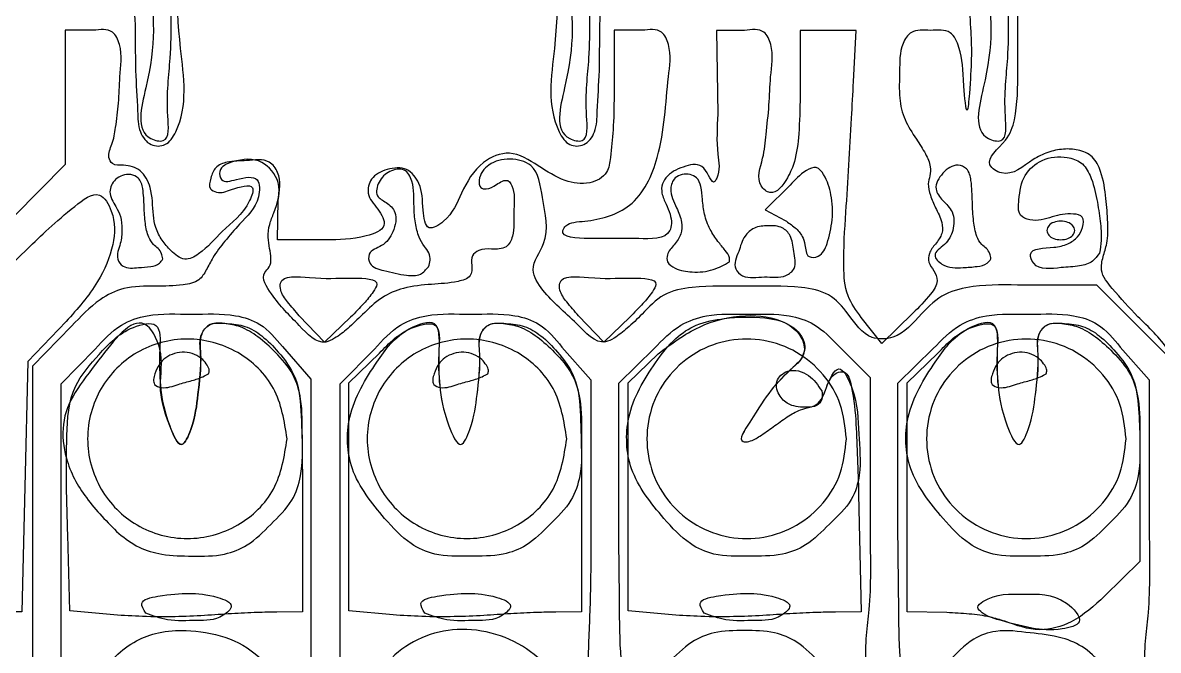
# Model space of a CAD drawing. Extents: x 15.9 to 97.5, y 243.5 to 291.3.
# Drawn here: x 71.39 to 81.72, y 258.59 to 264.3 of the extents above; entities that cross this region are included whole.
import ezdxf

# ---------------------------------------------------------------- set-up
doc = ezdxf.new("R2010")
doc.units = 0
for name, color, linetype in [('black', 7, 'CONTINUOUS'), ('blue', 7, 'CONTINUOUS'), ('drawing', 7, 'CONTINUOUS'), ('red', 7, 'CONTINUOUS')]:
    doc.layers.add(name, color=color, linetype=linetype)

msp = doc.modelspace()

# ---------------------------------------------------------------- linework, layer by layer
at = {"layer": 'black', "color": 7}
for points in [[(74.68203, 259.786736)], [(77.222031, 259.786736)], [(79.762029, 259.786736)], [(72.263273, 259.649418)], [(72.507876, 258.92601)], [(75.047876, 258.92601)], [(77.587876, 258.92601)], [(80.252396, 258.868764)]]:
    msp.add_lwpolyline(points, close=True, dxfattribs=at)
for points, knots in [([(72.263273, 259.649418), (72.159276, 259.754036), (71.960499, 259.954), (71.7719, 260.294853), (71.725001, 260.782878), (72.014475, 261.133453), (72.452887, 261.722508), (72.681432, 261.297824), (72.618536, 260.97062), (72.684027, 260.726831), (72.828581, 260.377936), (72.956821, 260.677017), (72.982837, 260.918539), (73.020856, 261.220463), (72.991601, 261.442268), (73.082562, 261.569362), (73.227838, 261.56447), (73.382034, 261.535358), (73.5418, 261.438168), (73.700419, 261.290557), (73.858479, 261.11142), (73.937494, 260.836632), (73.929351, 260.525135), (73.941533, 260.211756), (73.84518, 259.924151), (73.645331, 259.735686), (73.459478, 259.542848), (73.204311, 259.441904), (72.937265, 259.443811), (72.674416, 259.449103), (72.439345, 259.514569), (72.322299, 259.604211), (72.263273, 259.649418)], [0, 0, 0, 0, 0.440905, 0.842727, 1.152097, 1.823419, 2.348658, 2.614477, 2.948278, 3.3213, 3.524198, 3.682166, 4.007895, 4.379644, 4.558495, 4.658591, 4.802076, 4.953056, 5.136562, 5.348448, 5.606568, 5.838999, 6.185067, 6.539469, 6.77478, 7.066625, 7.350304, 7.571601, 7.866126, 8.143656, 8.361163, 8.582444, 8.582444, 8.582444, 8.582444]), ([(77.222033, 259.786736), (77.104957, 259.928281), (76.886145, 260.192825), (76.862353, 260.750065), (77.090864, 261.135638), (77.304672, 261.420384), (77.524728, 261.565247), (77.808173, 261.618106), (78.111227, 261.628798), (78.394309, 261.565491), (78.521652, 261.39289), (78.492717, 261.277873), (78.457151, 261.211419), (78.343595, 261.118589), (78.168195, 260.931154), (78.067886, 260.760288), (77.88091, 260.475935), (78.021413, 260.487483), (78.104753, 260.542126), (78.219273, 260.622096), (78.3372, 260.707774), (78.44782, 260.774589), (78.541406, 260.795919), (78.618168, 260.82049), (78.670749, 260.891552), (78.708312, 261.002221), (78.812528, 261.241219), (78.993757, 260.870631), (78.985911, 260.587502), (79.025515, 260.226718), (78.936921, 259.928491), (78.728162, 259.741185), (78.540686, 259.54192), (78.27566, 259.439478), (77.99083, 259.448443), (77.700628, 259.435781), (77.424277, 259.561887), (77.296912, 259.703487), (77.222031, 259.786736)], [0, 0, 0, 0, 0.538459, 1.006362, 1.560583, 1.849429, 2.069986, 2.331627, 2.701646, 2.980067, 3.176718, 3.247842, 3.3252, 3.398644, 3.686597, 4.038759, 4.225548, 4.279588, 4.388748, 4.535874, 4.693337, 4.829236, 4.917154, 4.981596, 5.065831, 5.163316, 5.368097, 5.569174, 6.002479, 6.37609, 6.608282, 6.907709, 7.197718, 7.423254, 7.732586, 8.048357, 8.281756, 8.614747, 8.614747, 8.614747, 8.614747]), ([(74.682033, 259.786736), (74.564726, 259.928662), (74.345503, 260.193893), (74.321043, 260.75251), (74.588077, 261.18542), (74.806129, 261.489976), (75.185452, 261.628761), (75.172666, 261.270937), (75.175026, 260.976585), (75.221644, 260.72597), (75.368923, 260.378061), (75.496633, 260.67695), (75.522909, 260.918567), (75.560843, 261.220459), (75.531599, 261.442268), (75.622559, 261.569362), (75.767835, 261.56447), (75.922031, 261.535358), (76.081797, 261.438168), (76.240417, 261.290558), (76.398476, 261.11142), (76.477491, 260.836632), (76.469351, 260.525131), (76.48152, 260.211771), (76.385203, 259.924113), (76.184661, 259.735355), (75.998115, 259.540398), (75.734866, 259.439667), (75.450619, 259.448384), (75.160626, 259.43579), (74.884277, 259.561883), (74.756911, 259.703485), (74.68203, 259.786736)], [0, 0, 0, 0, 0.53963, 1.008464, 1.567569, 1.995598, 2.220621, 2.456889, 2.79069, 3.163712, 3.36661, 3.524578, 3.850307, 4.222056, 4.400906, 4.501002, 4.644488, 4.795468, 4.978974, 5.19086, 5.448981, 5.681411, 6.027479, 6.381881, 6.617192, 6.909037, 7.194925, 7.419416, 7.728113, 8.043884, 8.277283, 8.610274, 8.610274, 8.610274, 8.610274]), ([(79.762033, 259.786736), (79.644726, 259.928662), (79.425503, 260.193893), (79.401043, 260.75251), (79.668077, 261.18542), (79.886128, 261.489976), (80.265451, 261.628761), (80.252666, 261.270938), (80.255026, 260.976585), (80.301644, 260.725971), (80.448922, 260.378061), (80.576632, 260.67695), (80.602908, 260.918567), (80.640842, 261.220459), (80.611598, 261.442268), (80.702558, 261.569362), (80.847834, 261.56447), (81.00203, 261.535358), (81.161796, 261.438168), (81.320416, 261.290558), (81.478475, 261.11142), (81.55749, 260.836632), (81.54935, 260.525131), (81.561519, 260.211771), (81.465202, 259.924113), (81.26466, 259.735355), (81.078114, 259.540398), (80.814865, 259.439667), (80.530618, 259.448384), (80.240625, 259.43579), (79.964276, 259.561883), (79.83691, 259.703485), (79.762029, 259.786736)], [0, 0, 0, 0, 0.53963, 1.008464, 1.567569, 1.995597, 2.220621, 2.456889, 2.79069, 3.163711, 3.366609, 3.524577, 3.850306, 4.222055, 4.400906, 4.501002, 4.644487, 4.795467, 4.978973, 5.19086, 5.44898, 5.681411, 6.027478, 6.381881, 6.617191, 6.909036, 7.194924, 7.419415, 7.728113, 8.043883, 8.277282, 8.610273, 8.610273, 8.610273, 8.610273]), ([(72.507876, 258.926015), (72.488189, 258.957731), (72.434684, 259.043928), (72.68698, 259.09523), (72.895646, 259.109905), (73.103991, 259.097), (73.336264, 259.006499), (73.168552, 258.854461), (72.968603, 258.863202), (72.722751, 258.846563), (72.573353, 258.901801), (72.507876, 258.92601)], [0, 0, 0, 0, 0.093812, 0.254958, 0.539959, 0.803195, 0.949663, 1.061078, 1.30657, 1.572741, 1.780412, 1.780412, 1.780412, 1.780412]), ([(75.047876, 258.926015), (75.028189, 258.957731), (74.974684, 259.043928), (75.226981, 259.09523), (75.435646, 259.109905), (75.643991, 259.097), (75.876264, 259.006498), (75.708552, 258.854461), (75.508603, 258.863202), (75.262751, 258.846563), (75.113353, 258.901801), (75.047876, 258.92601)], [0, 0, 0, 0, 0.093812, 0.254958, 0.53996, 0.803195, 0.949663, 1.061078, 1.30657, 1.572741, 1.780412, 1.780412, 1.780412, 1.780412]), ([(77.587876, 258.926015), (77.568189, 258.957731), (77.514684, 259.043928), (77.766981, 259.09523), (77.975646, 259.109905), (78.183992, 259.097), (78.416264, 259.006498), (78.248552, 258.854461), (78.048603, 258.863202), (77.802751, 258.846563), (77.653353, 258.901801), (77.587876, 258.92601)], [0, 0, 0, 0, 0.093812, 0.254958, 0.53996, 0.803196, 0.949664, 1.061079, 1.306571, 1.572742, 1.780413, 1.780413, 1.780413, 1.780413]), ([(80.252396, 258.868765), (80.208336, 258.881848), (80.144704, 258.900742), (80.057939, 258.980739), (80.227419, 259.112422), (80.501814, 259.087367), (80.820097, 259.116136), (81.074566, 258.832804), (80.79035, 258.761237), (80.559015, 258.78351), (80.360222, 258.838783), (80.252396, 258.868764)], [0, 0, 0, 0, 0.145511, 0.210147, 0.279177, 0.654155, 1.052692, 1.258365, 1.424619, 1.701324, 2.02931, 2.02931, 2.02931, 2.02931])]:
    msp.add_open_spline(points, degree=3, knots=knots, dxfattribs=at)
at = {"layer": 'blue', "color": 7}
for points in [[(72.028134, 264.228215), (71.774134, 264.228215), (71.774134, 263.617815), (71.774134, 263.007414), (71.31136, 262.538315), (70.848585, 262.069216), (69.85086, 262.069216)], [(77.023467, 264.228216), (76.769467, 264.228216), (76.769467, 263.63555)], [(77.954801, 264.228162), (77.700801, 264.228162), (77.712881, 263.466162)], [(78.947924, 263.762496), (78.970804, 264.228162), (78.716804, 264.228162), (78.462804, 264.228162), (78.462804, 263.627904)], [(74.15366, 262.323216), (73.70686, 262.323216), (73.71416, 262.683049)], [(69.87647, 261.730493), (70.899799, 261.730493), (71.428828, 262.238493)], [(74.372648, 261.618993), (74.13482, 261.39114), (73.905796, 261.630192)], [(76.912648, 261.618993), (76.67482, 261.39114), (76.445796, 261.630192)], [(79.487764, 261.654502), (79.204232, 261.37974), (79.018466, 261.615905), (79.018509, 261.615912)], [(71.784803, 261.578968), (71.435476, 261.215777), (71.407746, 260.076135), (71.380016, 258.936493), (70.334809, 258.936493), (69.289595, 258.936493), (69.261869, 260.072936)], [(74.758642, 258.909554), (74.356476, 258.945774), (74.356476, 259.982859), (74.356476, 261.019945), (74.635673, 261.290553)], [(79.796309, 258.930554), (79.436476, 258.936554), (79.436476, 259.97822), (79.436476, 261.019945), (79.715673, 261.290553)], [(77.298642, 258.909554), (76.896476, 258.945774), (76.896476, 259.982859), (76.896476, 261.019945), (77.171642, 261.286334)], [(81.553142, 260.217187), (81.553142, 259.394199), (81.232073, 259.080683)], [(73.933139, 259.988329), (73.933139, 258.936492), (73.700306, 258.93573)], [(76.473142, 259.988337), (76.473142, 258.9365), (76.240309, 258.935738)], [(78.994503, 260.00907), (79.018203, 258.936496), (78.782841, 258.935734)], [(72.218642, 258.909554), (71.816476, 258.945774), (71.798236, 259.639635)]]:
    msp.add_lwpolyline(points, dxfattribs=at)
for points in [[(80.706476, 262.407832)], [(77.904723, 262.217337)], [(72.218639, 258.90955)], [(74.758642, 258.909558)], [(77.298644, 258.909554)], [(80.325476, 258.851833)]]:
    msp.add_lwpolyline(points, close=True, dxfattribs=at)
for points, knots in [([(84.227004, 259.867834), (84.354067, 259.864652), (84.594613, 259.858627), (84.912982, 259.837747), (85.282716, 259.745208), (85.770228, 259.732947), (86.219247, 260.166734), (86.249952, 260.706013), (85.983709, 261.067841), (85.580528, 261.183798), (85.201681, 261.097462), (84.809156, 261.020955), (84.426823, 260.984566), (83.878161, 260.967469), (83.338449, 260.948041), (82.807789, 260.925064), (82.572358, 260.668361), (82.458466, 260.355933), (82.293775, 260.18071), (82.076846, 259.879642), (82.005264, 260.095458), (81.986757, 260.289893), (81.952937, 260.634352), (81.961086, 260.992811), (81.8133, 261.365274), (81.542685, 261.604612), (81.339231, 261.834235), (81.185449, 262.018766), (81.217399, 262.171157), (81.263424, 262.308905), (81.262912, 262.490588), (81.246036, 262.709076), (81.216008, 262.912789), (81.135141, 263.08777), (80.994505, 263.145222), (80.854247, 263.153296), (80.712441, 263.121699), (80.533437, 263.036248), (80.364265, 262.867626), (80.10668, 263.033801), (80.350747, 263.208918), (80.442393, 263.487428), (80.441458, 264.022342), (80.448389, 264.772267), (80.391617, 265.516873), (80.426679, 266.01091), (80.291209, 266.216058), (80.168202, 266.20117), (80.097127, 266.115489), (80.050383, 265.997559), (80.058751, 265.86512), (79.941448, 265.808417), (79.889973, 265.933342), (79.826779, 266.027886), (79.785288, 266.149735), (79.780244, 266.300421), (79.679123, 266.512747), (79.463397, 266.798578), (79.155348, 267.15641), (78.840503, 267.51543), (78.61207, 267.83206), (78.493642, 268.078941), (78.491465, 268.268044), (78.36553, 268.379832), (78.148405, 268.346613), (77.899665, 268.338271), (77.689437, 268.621217), (77.953392, 268.757782), (78.176439, 268.865948), (78.108302, 269.143218), (77.960214, 269.215105), (77.869115, 269.259328)], [0, 0, 0, 0, 0.381774, 0.722746, 0.951087, 1.531007, 2.090034, 2.641473, 2.995595, 3.355945, 3.827981, 4.145112, 4.557919, 4.978809, 5.784031, 6.227128, 6.464599, 6.788569, 7.163776, 7.381872, 7.477523, 7.708056, 8.028125, 8.487611, 8.782073, 9.195845, 9.542105, 9.736186, 9.856452, 9.984649, 10.175459, 10.392005, 10.643521, 10.796437, 10.939342, 11.071144, 11.216988, 11.366329, 11.678643, 11.807095, 12.072118, 12.27434, 12.728821, 13.62833, 14.550315, 14.960811, 15.103644, 15.191916, 15.286694, 15.422113, 15.577195, 15.628294, 15.7524, 15.872234, 16.003748, 16.122534, 16.322822, 16.691363, 17.199574, 17.737526, 18.123716, 18.368583, 18.549799, 18.660014, 18.82446, 19.175113, 19.374496, 19.63984, 19.865926, 20.04973, 20.343543, 20.343543, 20.343543, 20.343543]), ([(72.17522, 266.090805), (72.125587, 266.16984), (72.010258, 266.353492), (71.78853, 266.618763), (71.539713, 266.882984), (71.302473, 267.113737), (71.154626, 267.286934), (71.006618, 267.452854), (71.189005, 267.671133), (71.319035, 267.825827), (71.480726, 268.028865), (71.598827, 267.964151), (71.64901, 267.88484), (71.693604, 267.733321), (71.807879, 267.539522), (72.070646, 267.425669), (72.313325, 267.466805), (72.525711, 267.593337), (72.457287, 267.815931), (72.249752, 267.774943), (72.115317, 267.742836), (71.994799, 267.766378), (71.977873, 267.862455), (72.014294, 267.96359), (72.177293, 267.994524), (72.374902, 267.989898), (72.58138, 268.017527), (72.765742, 267.919566), (72.739047, 267.733485), (72.757849, 267.559839), (72.891314, 267.428027), (73.039483, 267.437407), (73.12485, 267.518774), (73.131866, 267.628701), (73.120177, 267.762699), (73.050087, 267.957106), (73.260354, 267.999697), (73.280637, 267.693229), (73.499636, 267.435188), (73.928147, 267.438666), (74.185746, 267.621344), (74.194286, 267.903288), (74.317375, 267.864464), (74.293268, 267.67618), (74.415501, 267.488676), (74.674237, 267.401413), (74.889082, 267.500603), (75.036942, 267.617381), (75.193922, 267.623167), (75.300906, 267.532502), (75.425792, 267.46543), (75.54667, 267.415935), (75.795989, 267.399962), (76.163578, 267.064992), (76.516415, 266.686582), (76.929716, 266.343044), (76.881223, 266.115585), (76.842743, 266.016304), (76.778907, 265.930947), (76.731069, 265.808826), (76.613897, 265.861518), (76.622905, 266.017816), (76.551966, 266.174391), (76.358683, 266.241392), (76.141075, 265.884352), (76.273971, 265.157439), (76.270875, 264.240032), (76.145714, 263.490833), (76.347203, 263.171131), (76.513203, 263.171487), (76.614011, 263.31382), (76.61574, 263.5541), (76.644351, 263.890937), (76.630165, 264.381298), (76.685017, 264.722598), (76.61661, 265.14142), (76.778065, 265.126411), (76.853419, 265.062319), (76.96716, 265.045377), (77.110658, 265.036597), (77.309842, 265.150255), (77.323223, 265.520619), (77.287545, 265.886887), (77.234496, 266.284359), (77.043076, 266.608624), (76.738436, 266.917653), (76.545081, 267.124486), (76.317448, 267.386985), (76.521253, 267.416212), (76.686437, 267.337442), (76.929715, 267.155251), (77.09671, 266.989542), (77.195454, 266.891559)], [0, 0, 0, 0, 0.27979, 0.650139, 1.033285, 1.373145, 1.628902, 1.746842, 1.97375, 2.29422, 2.50135, 2.567016, 2.662302, 2.777975, 3.041055, 3.309096, 3.570297, 3.792054, 3.914114, 4.130451, 4.285864, 4.368402, 4.450518, 4.539951, 4.665232, 4.895543, 5.156562, 5.278651, 5.4486, 5.650925, 5.796444, 5.964482, 6.034371, 6.132985, 6.271036, 6.480779, 6.563783, 6.774752, 7.163683, 7.530198, 7.933085, 8.068783, 8.10497, 8.26461, 8.519877, 8.742608, 9.017708, 9.188681, 9.299776, 9.455926, 9.590594, 9.728201, 9.842799, 10.32971, 11.091095, 11.572681, 11.660874, 11.771629, 11.884151, 12.008622, 12.058708, 12.210078, 12.415515, 12.552387, 12.718902, 13.479768, 14.740808, 15.501674, 15.6527, 15.777603, 15.928628, 16.120143, 16.489336, 16.957268, 17.523399, 17.755573, 17.834252, 17.934507, 18.051617, 18.166685, 18.367078, 18.653857, 19.177451, 19.519167, 19.829247, 20.29967, 20.745034, 20.901081, 21.014935, 21.19412, 21.483905, 21.903151, 21.903151, 21.903151, 21.903151]), ([(91.42127, 266.810723), (92.134275, 266.832751), (93.295275, 266.868619), (94.354273, 266.679951), (95.271315, 266.85856), (95.219217, 266.414945), (95.204548, 266.018303), (95.112918, 265.370845), (95.090884, 264.814489), (94.971516, 264.331211), (95.169265, 264.145726), (95.290783, 263.660629), (95.229942, 262.418798), (95.298361, 260.453858), (95.225424, 258.493301), (95.295322, 257.248528), (95.165135, 256.769765), (94.962543, 256.596675), (95.079622, 256.120742), (95.106465, 255.579671), (95.186717, 254.960322), (95.227407, 254.555031), (95.224826, 253.104112), (89.691608, 255.161914), (86.242847, 254.030467), (82.768208, 254.199144), (81.553213, 254.258126)], [0, 0, 0, 0, 2.051513, 3.34052, 3.808242, 4.01472, 4.475597, 5.092582, 5.908262, 6.256872, 6.401968, 6.677161, 7.712893, 10.131234, 12.569404, 13.595706, 13.864951, 14.010398, 14.346146, 15.143935, 15.741622, 16.186748, 16.384245, 19.952032, 26.521153, 30.05332, 30.05332, 30.05332, 30.05332]), ([(71.77414, 265.643894), (71.772732, 265.520504), (71.770693, 265.341792), (71.80607, 265.080719), (71.963627, 265.041916), (72.083789, 265.044384), (72.198347, 265.06258), (72.273516, 265.126407), (72.435024, 265.141485), (72.366572, 264.722603), (72.421453, 264.381342), (72.407259, 263.89097), (72.435879, 263.554136), (72.437599, 263.313856), (72.538408, 263.171523), (72.704407, 263.171165), (72.905908, 263.490881), (72.780429, 264.239715), (72.779202, 265.159267), (72.908169, 265.88115), (72.695203, 266.241955), (72.496536, 266.169817), (72.454996, 266.055175), (72.429559, 265.984972)], [0, 0, 0, 0, 0.384571, 0.556995, 0.696981, 0.81205, 0.929161, 1.029417, 1.108096, 1.340271, 1.9064, 2.374332, 2.743526, 2.935039, 3.086065, 3.210968, 3.361994, 4.12286, 5.3839, 6.144765, 6.309289, 6.446649, 6.663647, 6.663647, 6.663647, 6.663647]), ([(79.394137, 265.769166), (79.395032, 265.617988), (79.396307, 265.402521), (79.414225, 265.088887), (79.582423, 265.040916), (79.703859, 265.04488), (79.818285, 265.061344), (79.89341, 265.129462), (80.065696, 265.124377), (79.967152, 264.670273), (80.027398, 264.229495), (80.020775, 263.864342), (79.980536, 263.398258), (79.937779, 263.830514), (79.945, 263.992921), (79.838768, 264.245904), (79.648873, 264.218592), (79.475558, 264.244524), (79.363009, 264.068176), (79.372109, 263.85816), (79.356264, 263.625123), (79.406103, 263.409706), (79.511369, 263.251607), (79.599391, 263.115796), (79.652219, 263.002), (79.645104, 262.906784), (79.619573, 262.822632), (79.646405, 262.720878), (79.693719, 262.606191), (79.756806, 262.498893), (79.761809, 262.371615), (79.694723, 262.285782), (79.633768, 262.209311), (79.624293, 262.111482), (79.683318, 262.042926), (79.72836, 261.935968), (79.628032, 261.794449), (79.54247, 261.709083), (79.487764, 261.654502)], [0, 0, 0, 0, 0.475036, 0.677048, 0.819995, 0.935063, 1.052175, 1.15243, 1.230175, 1.493754, 2.133258, 2.696417, 2.851353, 3.073031, 3.428483, 3.584705, 3.764336, 3.939083, 4.066083, 4.321755, 4.564804, 4.765553, 4.970845, 5.128337, 5.25572, 5.334746, 5.4093, 5.515674, 5.638354, 5.784757, 5.884545, 5.997059, 6.099421, 6.176626, 6.266446, 6.363181, 6.497471, 6.73557, 6.73557, 6.73557, 6.73557]), ([(73.71416, 262.683049), (73.727287, 262.769175), (73.746707, 262.896583), (73.62061, 263.071202), (73.430336, 263.035077), (73.271697, 263.043595), (73.134933, 262.990035), (73.1012, 262.89021), (73.073305, 262.786045), (73.182029, 262.73881), (73.290153, 262.782334), (73.521095, 262.852492), (73.418735, 262.564605), (73.213016, 262.432035), (73.048855, 262.218847), (72.856503, 262.116261), (72.739297, 262.218912), (72.653408, 262.315559), (72.59582, 262.427906), (72.568595, 262.592667), (72.573586, 262.77452), (72.475341, 262.964859), (72.328916, 263.009883), (72.205838, 262.992271), (72.15549, 263.092743), (72.212379, 263.201859), (72.237994, 263.365772), (72.265859, 263.571099), (72.268705, 263.823783), (72.303761, 264.041819), (72.208459, 264.248426), (72.094261, 264.235627), (72.028134, 264.228215)], [0, 0, 0, 0, 0.251563, 0.372141, 0.578625, 0.757153, 0.871264, 0.9762, 1.072871, 1.136721, 1.27536, 1.466137, 1.586232, 1.961038, 2.257815, 2.393398, 2.539506, 2.663965, 2.793618, 2.908221, 3.161788, 3.338511, 3.498154, 3.600205, 3.66539, 3.78719, 3.944845, 4.16694, 4.406639, 4.701221, 4.830055, 5.007279, 5.007279, 5.007279, 5.007279]), ([(77.712881, 263.466162), (77.706523, 263.344321), (77.696305, 263.148494), (77.739477, 262.946453), (77.662987, 262.804243), (77.600027, 263.03319), (77.407929, 262.994725), (77.274238, 262.936212), (77.201472, 262.834246), (77.199236, 262.737183), (77.242727, 262.650198), (77.281048, 262.560409), (77.295521, 262.477985), (77.266204, 262.322151), (76.887027, 262.341822), (76.694982, 262.328982), (76.255693, 262.340165), (76.334502, 262.464267), (76.41108, 262.485605), (76.611974, 262.497438), (76.975176, 262.597391), (77.227031, 263.150569), (77.238021, 263.658578), (77.297026, 264.041516), (77.204043, 264.24901), (77.089818, 264.235857), (77.023467, 264.228216)], [0, 0, 0, 0, 0.363518, 0.584263, 0.619169, 0.774902, 0.940436, 1.129062, 1.214792, 1.298641, 1.405505, 1.503225, 1.590643, 1.655651, 1.946974, 2.400245, 2.648488, 2.699203, 2.77731, 2.878842, 3.309504, 3.813229, 4.5525, 4.847528, 4.97545, 5.152742, 5.152742, 5.152742, 5.152742]), ([(78.462804, 263.627904), (78.460456, 263.514439), (78.456367, 263.316812), (78.425954, 263.05724), (78.35156, 262.879463), (78.221985, 262.701724), (78.048809, 262.85087), (78.13295, 263.058482), (78.152203, 263.295872), (78.18309, 263.544768), (78.18779, 263.818129), (78.228344, 264.041253), (78.135324, 264.249176), (78.021177, 264.235888), (77.954801, 264.228162)], [0, 0, 0, 0, 0.343037, 0.597479, 0.757199, 0.966306, 1.06654, 1.317295, 1.537459, 1.804891, 2.062096, 2.357275, 2.484903, 2.662237, 2.662237, 2.662237, 2.662237]), ([(79.018509, 261.615912), (78.972019, 261.679468), (78.871113, 261.817416), (78.850122, 262.160113), (78.878352, 262.552239), (78.905321, 263.002044), (78.928765, 263.397756), (78.942083, 263.651293), (78.947924, 263.762496)], [0, 0, 0, 0, 0.231816, 0.503154, 0.995428, 1.42392, 1.851457, 2.185485, 2.185485, 2.185485, 2.185485]), ([(76.769467, 263.63555), (76.768232, 263.53059), (76.766004, 263.341122), (76.740164, 263.112614), (76.717315, 262.912113), (76.533211, 262.8144), (76.298775, 262.853337), (76.080813, 262.99466), (75.834364, 263.154021), (75.531757, 263.029235), (75.37641, 262.755756), (75.291844, 262.526558), (75.055691, 262.38059), (75.023606, 262.640386), (75.027129, 262.809699), (74.89063, 262.99274), (74.704553, 262.971855), (74.553873, 262.900127), (74.510625, 262.723808), (74.620392, 262.615374), (74.726058, 262.427242), (74.436737, 262.322085), (74.266068, 262.322767), (74.15366, 262.323216)], [0, 0, 0, 0, 0.313172, 0.565319, 0.704199, 0.884655, 1.109741, 1.388595, 1.673821, 1.923763, 2.26729, 2.571243, 2.714119, 2.881754, 3.129301, 3.297221, 3.473073, 3.640742, 3.771056, 3.93997, 4.097771, 4.28558, 4.647936, 4.647936, 4.647936, 4.647936]), ([(71.428828, 262.238493), (71.556708, 262.361025), (71.738821, 262.535521), (72.083161, 262.799064), (72.236107, 262.538056), (72.224903, 262.258382), (72.071689, 261.900728), (71.887662, 261.69433), (71.784803, 261.578968)], [0, 0, 0, 0, 0.581857, 0.828615, 1.008645, 1.313247, 1.678128, 2.140515, 2.140515, 2.140515, 2.140515]), ([(77.904723, 262.217337), (77.918619, 262.265457), (77.94304, 262.350025), (78.045905, 262.443568), (78.172058, 262.452255), (78.296971, 262.449068), (78.392279, 262.349992), (78.399375, 262.216251), (78.439023, 262.070371), (78.304883, 261.963819), (78.137439, 262.000733), (77.967702, 261.957313), (77.842669, 262.074939), (77.880401, 262.161524), (77.904723, 262.217337)], [0, 0, 0, 0, 0.148251, 0.260537, 0.389453, 0.51825, 0.619267, 0.764802, 0.920522, 1.018737, 1.214715, 1.412904, 1.5018, 1.663033, 1.663033, 1.663033, 1.663033]), ([(80.706476, 262.407832), (80.710706, 262.423163), (80.719973, 262.456746), (80.772388, 262.485579), (80.833241, 262.496257), (80.895428, 262.485579), (80.944627, 262.456746), (80.967712, 262.407832), (80.944627, 262.358918), (80.895428, 262.330085), (80.833241, 262.319407), (80.772388, 262.330085), (80.719973, 262.358918), (80.710706, 262.392501), (80.706476, 262.407832)], [0, 0, 0, 0, 0.046064, 0.1009, 0.165914, 0.230928, 0.285764, 0.331827, 0.377891, 0.432727, 0.497741, 0.562755, 0.617591, 0.663654, 0.663654, 0.663654, 0.663654]), ([(73.905796, 261.630192), (73.869593, 261.672483), (73.806764, 261.745879), (73.734745, 261.840135), (73.722494, 262.008854), (74.103814, 261.960896), (74.269655, 261.978116), (74.655576, 261.970189), (74.563953, 261.825888), (74.487646, 261.734769), (74.413842, 261.660465), (74.372648, 261.618993)], [0, 0, 0, 0, 0.167366, 0.290458, 0.35229, 0.620894, 1.024538, 1.241361, 1.314871, 1.451476, 1.624037, 1.624037, 1.624037, 1.624037]), ([(76.445796, 261.630192), (76.409593, 261.672483), (76.346764, 261.745879), (76.274745, 261.840135), (76.262494, 262.008854), (76.643814, 261.960896), (76.809655, 261.978116), (77.195576, 261.970189), (77.103953, 261.825888), (77.027646, 261.734769), (76.953842, 261.660465), (76.912648, 261.618993)], [0, 0, 0, 0, 0.167366, 0.290458, 0.35229, 0.620894, 1.024538, 1.241361, 1.314871, 1.451476, 1.624037, 1.624037, 1.624037, 1.624037]), ([(77.171642, 261.286334), (77.291417, 261.376273), (77.527655, 261.553664), (77.939617, 261.653833), (78.282652, 261.61507), (78.477061, 261.464528), (78.52359, 261.276951), (78.363702, 261.132615), (78.168668, 260.934779), (78.067813, 260.759728), (77.880912, 260.475952), (78.021411, 260.487467), (78.104752, 260.542121), (78.219274, 260.622091), (78.33719, 260.707752), (78.447841, 260.774619), (78.541361, 260.795832), (78.618302, 260.820722), (78.670013, 260.89024), (78.70061, 260.975838), (78.731655, 261.060243), (78.787798, 261.118047), (78.894432, 261.131063), (78.952924, 260.904479), (78.977611, 260.56455), (78.987898, 260.226281), (78.994503, 260.00907)], [0, 0, 0, 0, 0.445215, 0.878116, 1.242632, 1.436837, 1.58694, 1.746788, 2.034741, 2.386903, 2.573692, 2.627732, 2.736892, 2.884018, 3.041481, 3.17738, 3.265298, 3.32974, 3.413975, 3.51146, 3.604679, 3.680789, 3.743595, 3.884246, 4.238344, 4.873689, 4.873689, 4.873689, 4.873689]), ([(71.798236, 259.639635), (71.789803, 259.937165), (71.777135, 260.384132), (71.812823, 260.978465), (72.097124, 261.293571), (72.297064, 261.514147), (72.652047, 261.59911), (72.629371, 261.267123), (72.636229, 260.975975), (72.681479, 260.726038), (72.828932, 260.378049), (72.956687, 260.676892), (72.982303, 260.919031), (73.023002, 261.220009), (72.988308, 261.447614), (73.095367, 261.574768), (73.251826, 261.561025), (73.416998, 261.545447), (73.579613, 261.446943), (73.730085, 261.289154), (73.903197, 261.0582), (73.934327, 260.590778), (73.933617, 260.230522), (73.933139, 259.988329)], [0, 0, 0, 0, 0.902677, 1.35605, 1.71601, 2.115522, 2.319861, 2.538623, 2.872424, 3.245446, 3.448344, 3.606312, 3.932041, 4.30379, 4.48595, 4.588679, 4.751995, 4.917238, 5.09174, 5.302705, 5.575043, 5.932294, 6.665149, 6.665149, 6.665149, 6.665149]), ([(74.635673, 261.290553), (74.721862, 261.381979), (74.850813, 261.518767), (75.197635, 261.592768), (75.166646, 261.265837), (75.177231, 260.976077), (75.221338, 260.726032), (75.368955, 260.378059), (75.496679, 260.676899), (75.52231, 260.919039), (75.563004, 261.220017), (75.528311, 261.447622), (75.63537, 261.574776), (75.791829, 261.561033), (75.957001, 261.545455), (76.119616, 261.446951), (76.270088, 261.289162), (76.4432, 261.058208), (76.47433, 260.590786), (76.47362, 260.23053), (76.473142, 259.988337)], [0, 0, 0, 0, 0.393965, 0.589435, 0.804904, 1.138705, 1.511726, 1.714625, 1.872593, 2.198322, 2.57007, 2.75223, 2.85496, 3.018275, 3.183519, 3.358021, 3.568986, 3.841324, 4.198575, 4.93143, 4.93143, 4.93143, 4.93143]), ([(79.715673, 261.290553), (79.801862, 261.381979), (79.930814, 261.518767), (80.277636, 261.592768), (80.246647, 261.265837), (80.257231, 260.976077), (80.301339, 260.726032), (80.448955, 260.378059), (80.576679, 260.676899), (80.60231, 260.919039), (80.643004, 261.220017), (80.608311, 261.447622), (80.71537, 261.574775), (80.871831, 261.561036), (81.036992, 261.545443), (81.199652, 261.447003), (81.347901, 261.290998), (81.509857, 261.078945), (81.556969, 260.693463), (81.55465, 260.404805), (81.553142, 260.217187)], [0, 0, 0, 0, 0.393965, 0.589435, 0.804904, 1.138705, 1.511727, 1.714625, 1.872593, 2.198322, 2.57007, 2.75223, 2.85496, 3.018275, 3.183519, 3.358021, 3.568986, 3.832568, 4.137407, 4.703449, 4.703449, 4.703449, 4.703449]), ([(81.232073, 259.080683), (81.137838, 258.993487), (80.970413, 258.838569), (80.62911, 258.742165), (80.429732, 258.814177), (80.325476, 258.851833)], [0, 0, 0, 0, 0.382139, 0.678932, 1.004228, 1.004228, 1.004228, 1.004228]), ([(73.700306, 258.93573), (73.641869, 258.934419), (73.50478, 258.931343), (73.286014, 258.920516), (73.036598, 258.902356), (72.766513, 258.891291), (72.490973, 258.892366), (72.305467, 258.904071), (72.218639, 258.90955)], [0, 0, 0, 0, 0.175352, 0.411358, 0.656998, 0.925552, 1.222127, 1.48309, 1.48309, 1.48309, 1.48309]), ([(76.240309, 258.935738), (76.181872, 258.934427), (76.044783, 258.931351), (75.826017, 258.920524), (75.576601, 258.902364), (75.306516, 258.891299), (75.030976, 258.892374), (74.84547, 258.904079), (74.758642, 258.909558)], [0, 0, 0, 0, 0.175352, 0.411358, 0.656998, 0.925552, 1.222127, 1.48309, 1.48309, 1.48309, 1.48309]), ([(78.782841, 258.935734), (78.723979, 258.934425), (78.586163, 258.931359), (78.366552, 258.92054), (78.116717, 258.902371), (77.846518, 258.891293), (77.570978, 258.89237), (77.385472, 258.904075), (77.298644, 258.909554)], [0, 0, 0, 0, 0.176626, 0.41354, 0.659526, 0.92808, 1.224655, 1.485618, 1.485618, 1.485618, 1.485618]), ([(80.325476, 258.851834), (80.280857, 258.865385), (80.17486, 258.897576), (79.99663, 258.920563), (79.864488, 258.927154), (79.796309, 258.930554)], [0, 0, 0, 0, 0.13972, 0.331921, 0.536787, 0.536787, 0.536787, 0.536787])]:
    msp.add_open_spline(points, degree=3, knots=knots, dxfattribs=at)
at = {"layer": 'drawing', "color": 1}
for points in [[(73.794397, 260.512062)], [(76.338693, 260.512062)], [(78.882989, 260.512062)], [(81.427286, 260.512062)]]:
    msp.add_lwpolyline(points, close=True, dxfattribs=at)
for points, knots in [([(73.794397, 260.512062), (73.769458, 260.352107), (73.72032, 260.036942), (73.359079, 259.68997), (72.887857, 259.561407), (72.411687, 259.68997), (72.064995, 260.036942), (71.936336, 260.512062), (72.064995, 260.987183), (72.411687, 261.334155), (72.887857, 261.462718), (73.359079, 261.334155), (73.72032, 260.987183), (73.769458, 260.672017), (73.794397, 260.512062)], [0, 0, 0, 0, 0.474428, 0.934785, 1.409214, 1.883642, 2.343999, 2.818428, 3.292856, 3.753213, 4.227641, 4.70207, 5.162427, 5.636855, 5.636855, 5.636855, 5.636855]), ([(76.338693, 260.512062), (76.313754, 260.352107), (76.264616, 260.036942), (75.903375, 259.68997), (75.432153, 259.561407), (74.955983, 259.68997), (74.609291, 260.036942), (74.480632, 260.512062), (74.609291, 260.987183), (74.955983, 261.334154), (75.432153, 261.462718), (75.903375, 261.334154), (76.264616, 260.987183), (76.313754, 260.672017), (76.338693, 260.512062)], [0, 0, 0, 0, 0.474428, 0.934785, 1.409214, 1.883642, 2.343999, 2.818428, 3.292856, 3.753213, 4.227641, 4.70207, 5.162427, 5.636855, 5.636855, 5.636855, 5.636855]), ([(78.882989, 260.512062), (78.872148, 260.405977), (78.850621, 260.195325), (78.683603, 259.916945), (78.439062, 259.709977), (78.136244, 259.600207), (77.814919, 259.600207), (77.512525, 259.709977), (77.26629, 259.916945), (77.105564, 260.195325), (77.049447, 260.512062), (77.105564, 260.8288), (77.26629, 261.10718), (77.512525, 261.314148), (77.814919, 261.423917), (78.136244, 261.423917), (78.439062, 261.314148), (78.683603, 261.10718), (78.850621, 260.8288), (78.872148, 260.618148), (78.882989, 260.512062)], [0, 0, 0, 0, 0.316641, 0.62875, 0.945391, 1.262031, 1.57414, 1.890781, 2.207422, 2.519531, 2.836172, 3.152812, 3.464921, 3.781562, 4.098203, 4.410312, 4.726953, 5.043593, 5.355703, 5.672343, 5.672343, 5.672343, 5.672343]), ([(81.427286, 260.512062), (81.416445, 260.405977), (81.394918, 260.195325), (81.2279, 259.916945), (80.983359, 259.709977), (80.680541, 259.600207), (80.359216, 259.600207), (80.056822, 259.709977), (79.810587, 259.916945), (79.649861, 260.195325), (79.593744, 260.512062), (79.649861, 260.8288), (79.810587, 261.10718), (80.056822, 261.314148), (80.359216, 261.423917), (80.680541, 261.423917), (80.983359, 261.314148), (81.2279, 261.10718), (81.394918, 260.8288), (81.416445, 260.618148), (81.427286, 260.512062)], [0, 0, 0, 0, 0.316641, 0.62875, 0.945391, 1.262031, 1.57414, 1.890781, 2.207422, 2.519531, 2.836172, 3.152812, 3.464921, 3.781562, 4.098203, 4.410312, 4.726953, 5.043593, 5.355703, 5.672343, 5.672343, 5.672343, 5.672343])]:
    msp.add_open_spline(points, degree=3, knots=knots, dxfattribs=at)
at = {"layer": 'red', "color": 7}
for points in [[(78.370161, 262.818645), (78.145288, 262.59446), (78.325216, 262.49816)], [(81.694118, 254.540103), (81.894938, 254.758035), (81.895107, 257.966297), (81.895276, 261.174558), (81.527932, 261.541901), (81.160589, 261.909244), (80.497957, 261.909244)], [(71.834186, 261.536801), (71.477809, 261.173766), (71.478723, 257.959638), (71.479638, 254.745509), (71.823758, 254.385676), (72.167878, 254.025842), (72.907589, 254.025842)], [(72.048758, 254.597392), (71.738674, 254.914947), (71.738674, 257.962837), (71.738674, 261.010728), (72.048758, 261.328282)], [(73.751696, 261.350364), (74.011125, 261.054891), (74.011125, 257.962837), (74.011125, 254.870784), (73.751696, 254.57531)], [(74.588758, 254.597384), (74.278674, 254.914939), (74.278674, 257.962829), (74.278674, 261.01072), (74.588758, 261.328274)], [(76.295038, 261.346549), (76.557809, 261.047271), (76.557809, 259.702474)], [(76.811814, 259.653066), (76.811814, 261.018771), (77.132884, 261.332288)], [(78.809947, 261.357938), (79.097814, 261.070071), (79.097814, 259.669601)], [(79.351814, 259.653066), (79.351814, 261.018771), (79.672884, 261.332288)], [(81.375043, 261.346524), (81.637814, 261.047246), (81.637814, 259.658188)]]:
    msp.add_lwpolyline(points, dxfattribs=at)
for points in [[(78.707751, 262.287746)], [(72.66315, 262.148874)], [(77.820231, 262.121498)], [(80.198486, 262.148874)], [(81.185793, 262.201201)], [(75.080722, 262.07654)], [(73.08066, 261.103788)], [(75.62066, 261.103788)], [(80.70066, 261.103763)], [(78.658652, 260.947304)]]:
    msp.add_lwpolyline(points, close=True, dxfattribs=at)
for points, knots in [([(72.728756, 264.742534), (72.900334, 265.33217), (73.084242, 265.964176), (72.161646, 266.048434), (72.602978, 264.624251), (72.599362, 264.003146), (72.397891, 263.268105), (72.733045, 263.193466), (72.687051, 263.603609), (72.75272, 264.027459), (72.737674, 264.476336), (72.728752, 264.742532)], [0, 0, 0, 0, 1.258449, 1.34888, 2.596753, 3.653659, 4.116073, 4.230196, 4.457138, 4.983882, 5.751433, 5.751433, 5.751433, 5.751433]), ([(76.538756, 264.742534), (76.710334, 265.33217), (76.894242, 265.964176), (75.971646, 266.048434), (76.412978, 264.624251), (76.409362, 264.003146), (76.207891, 263.268105), (76.543045, 263.193466), (76.497051, 263.603609), (76.56272, 264.027459), (76.547674, 264.476336), (76.538752, 264.742532)], [0, 0, 0, 0, 1.258449, 1.34888, 2.596753, 3.653659, 4.116073, 4.230196, 4.457138, 4.983882, 5.751433, 5.751433, 5.751433, 5.751433]), ([(80.348757, 264.742534), (80.520335, 265.33217), (80.704243, 265.964176), (79.781646, 266.048434), (80.222977, 264.624251), (80.219362, 264.003146), (80.017891, 263.268105), (80.353045, 263.193466), (80.307051, 263.603609), (80.372723, 264.027459), (80.357682, 264.476336), (80.348762, 264.742532)], [0, 0, 0, 0, 1.258449, 1.348881, 2.596754, 3.653659, 4.116074, 4.230196, 4.457139, 4.983882, 5.751434, 5.751434, 5.751434, 5.751434]), ([(80.497957, 261.909244), (80.344136, 261.912974), (80.103032, 261.918821), (79.766224, 261.845097), (79.549921, 261.641834), (79.373075, 261.419656), (79.06213, 261.410376), (78.913592, 261.637448), (78.734122, 261.845823), (78.389527, 261.911051), (77.976767, 261.893087), (77.55974, 261.909217), (77.208843, 261.845377), (77.043314, 261.661894), (76.898696, 261.524155), (76.791229, 261.436676), (76.619102, 261.349402), (76.388034, 261.617923), (76.168336, 261.782012), (75.981471, 262.067423), (76.199577, 262.335883), (76.116723, 262.65894), (76.076916, 263.009348), (75.819253, 263.073713), (75.629128, 263.027038), (75.53495, 262.905695), (75.541181, 262.791418), (75.627481, 262.778793), (75.696, 262.822893), (75.806529, 262.892408), (75.875597, 262.738529), (75.84664, 262.574965), (75.870425, 262.391368), (75.793874, 262.233427), (75.656746, 262.239315), (75.550545, 262.239621), (75.464182, 262.178324), (75.477799, 262.087899), (75.474416, 261.975286), (75.30168, 261.928429), (75.106951, 261.918446), (74.864846, 261.895563), (74.643724, 261.802116), (74.491765, 261.65367), (74.355956, 261.520631), (74.247693, 261.435003), (74.08348, 261.349949), (73.863758, 261.590574), (73.698317, 261.748334), (73.54266, 261.995525), (73.64337, 262.075439), (73.652262, 262.158605), (73.634261, 262.246908), (73.616923, 262.349586), (73.630751, 262.462453), (73.696535, 262.616601), (73.760917, 262.835517), (73.566858, 263.071617), (73.343882, 263.056906), (73.163917, 262.980358), (73.194901, 262.829962), (73.353695, 262.881014), (73.552728, 262.917387), (73.543016, 262.638549), (73.380763, 262.491822), (73.23223, 262.314839), (73.124715, 262.17828), (73.064045, 262.052666), (72.992493, 261.93635), (72.811546, 261.903569), (72.587502, 261.897334), (72.32071, 261.904701), (72.050815, 261.76712), (71.915254, 261.622992), (71.834186, 261.536801)], [0, 0, 0, 0, 0.462741, 0.725311, 1.002026, 1.340333, 1.529537, 1.833365, 2.083437, 2.339171, 2.836863, 3.333475, 3.59888, 3.863567, 4.049278, 4.19934, 4.284913, 4.592881, 5.026889, 5.232184, 5.489279, 5.906692, 6.21597, 6.414306, 6.614209, 6.777349, 6.845718, 6.896425, 6.998859, 7.108601, 7.192228, 7.408155, 7.627912, 7.739437, 7.874349, 7.991062, 8.065652, 8.151795, 8.246964, 8.36865, 8.610469, 8.869579, 9.082112, 9.317206, 9.500693, 9.650519, 9.737931, 10.020561, 10.406432, 10.608784, 10.674727, 10.754702, 10.84374, 10.947484, 11.065208, 11.177421, 11.455036, 11.69184, 11.95684, 12.101981, 12.178161, 12.313323, 12.502411, 12.656043, 12.958785, 13.163638, 13.348577, 13.475333, 13.586915, 13.737453, 13.987274, 14.278783, 14.516298, 14.869648, 14.869648, 14.869648, 14.869648]), ([(81.185793, 262.201201), (81.192208, 262.239495), (81.208297, 262.335534), (81.193535, 262.499713), (81.162475, 262.697716), (81.120641, 262.881733), (81.030796, 263.035893), (80.86036, 263.086252), (80.664089, 263.071281), (80.479439, 262.910927), (80.456181, 262.723345), (80.437516, 262.543237), (80.59217, 262.479845), (80.755114, 262.533147), (80.903422, 262.568742), (81.051476, 262.542015), (81.034014, 262.428161), (80.992275, 262.340492), (80.888906, 262.277282), (80.755841, 262.242736), (80.520858, 262.251648), (80.607946, 262.033081), (80.817483, 262.074703), (80.988527, 262.075125), (81.123354, 262.113105), (81.167026, 262.174723), (81.185793, 262.201201)], [0, 0, 0, 0, 0.116125, 0.291235, 0.490423, 0.717201, 0.860871, 0.994351, 1.223852, 1.429735, 1.661356, 1.800985, 1.894514, 2.100446, 2.295978, 2.379986, 2.475061, 2.570822, 2.680036, 2.811697, 3.032337, 3.117792, 3.369459, 3.539188, 3.665606, 3.760863, 3.760863, 3.760863, 3.760863]), ([(75.08072, 262.076541), (75.087841, 262.096025), (75.102886, 262.137194), (75.087258, 262.206926), (75.036851, 262.268106), (74.985716, 262.3559), (74.958299, 262.479943), (74.943408, 262.65195), (74.957492, 262.816101), (74.871363, 262.985228), (74.716566, 262.951946), (74.625121, 262.862832), (74.588483, 262.715984), (74.706398, 262.662987), (74.805757, 262.563554), (74.767545, 262.391269), (74.676152, 262.261292), (74.525257, 262.22292), (74.542045, 262.074706), (74.705203, 262.0357), (74.846926, 261.999246), (75.00703, 261.991523), (75.058202, 262.050559), (75.080722, 262.07654)], [0, 0, 0, 0, 0.061328, 0.129578, 0.201566, 0.297883, 0.431404, 0.578511, 0.813012, 0.934959, 1.06658, 1.203408, 1.328301, 1.42794, 1.548269, 1.726407, 1.889144, 2.024343, 2.108505, 2.248815, 2.461141, 2.586675, 2.685342, 2.685342, 2.685342, 2.685342]), ([(78.707751, 262.28775), (78.727023, 262.35954), (78.765964, 262.504603), (78.75063, 262.725465), (78.704504, 262.883693), (78.613563, 263.003528), (78.477736, 262.935176), (78.41369, 262.865798), (78.370161, 262.818645)], [0, 0, 0, 0, 0.222271, 0.449134, 0.64462, 0.738003, 0.832118, 1.031803, 1.031803, 1.031803, 1.031803]), ([(80.198494, 262.148871), (80.195577, 262.164925), (80.189286, 262.199551), (80.159183, 262.24668), (80.103184, 262.283034), (80.058927, 262.370353), (80.036358, 262.502216), (80.027775, 262.674387), (80.025799, 262.831384), (79.995739, 262.970841), (79.872443, 263.021124), (79.753016, 262.937255), (79.668678, 262.792884), (79.761947, 262.673091), (79.867928, 262.577123), (79.863162, 262.40663), (79.79538, 262.281447), (79.650044, 262.193057), (79.779607, 262.061269), (79.92395, 262.067235), (80.059428, 262.076837), (80.158152, 262.092734), (80.187873, 262.134101), (80.198486, 262.148874)], [0, 0, 0, 0, 0.048704, 0.105042, 0.161684, 0.245439, 0.387409, 0.563034, 0.758036, 0.872416, 0.954704, 1.110489, 1.267113, 1.387186, 1.522221, 1.6899, 1.837487, 1.969728, 2.070889, 2.265366, 2.393772, 2.489407, 2.54253, 2.54253, 2.54253, 2.54253]), ([(72.66316, 262.148871), (72.660249, 262.164929), (72.653971, 262.199562), (72.623757, 262.246627), (72.569654, 262.282351), (72.524188, 262.360615), (72.501042, 262.479228), (72.492856, 262.628419), (72.489553, 262.765824), (72.457472, 262.886685), (72.349141, 262.932536), (72.227541, 262.890052), (72.158631, 262.749608), (72.230304, 262.637574), (72.286516, 262.53113), (72.294967, 262.412543), (72.283886, 262.284199), (72.228585, 262.16487), (72.311952, 262.053919), (72.435875, 262.07038), (72.542256, 262.075832), (72.630146, 262.09469), (72.654177, 262.134142), (72.66315, 262.148874)], [0, 0, 0, 0, 0.048704, 0.105042, 0.161684, 0.240502, 0.367658, 0.522013, 0.685738, 0.7903, 0.865635, 1.010673, 1.132618, 1.278383, 1.375647, 1.496185, 1.624206, 1.769333, 1.847719, 1.989065, 2.10084, 2.185185, 2.235448, 2.235448, 2.235448, 2.235448]), ([(77.820253, 262.121501), (77.820567, 262.134084), (77.821533, 262.172816), (77.774141, 262.234695), (77.708235, 262.312857), (77.636111, 262.419565), (77.588374, 262.550135), (77.572907, 262.683922), (77.567288, 262.796854), (77.532104, 262.888444), (77.439417, 262.930933), (77.317176, 262.909677), (77.265642, 262.758242), (77.334729, 262.626263), (77.389008, 262.4952), (77.384304, 262.369344), (77.32104, 262.275789), (77.24842, 262.20634), (77.248729, 262.108176), (77.34612, 262.046656), (77.488939, 262.021326), (77.666115, 262.037233), (77.771686, 262.094955), (77.820231, 262.121498)], [0, 0, 0, 0, 0.037093, 0.114179, 0.219896, 0.350086, 0.496161, 0.632737, 0.75096, 0.839875, 0.905351, 1.044051, 1.150034, 1.330826, 1.469994, 1.575655, 1.691088, 1.801737, 1.864498, 1.954301, 2.111495, 2.30514, 2.469984, 2.469984, 2.469984, 2.469984]), ([(78.325216, 262.49816), (78.356431, 262.477932), (78.416174, 262.439219), (78.482974, 262.361915), (78.511054, 262.271167), (78.515403, 262.151164), (78.659977, 262.167602), (78.689337, 262.241437), (78.707751, 262.287746)], [0, 0, 0, 0, 0.11182, 0.214011, 0.293593, 0.408438, 0.491727, 0.631845, 0.631845, 0.631845, 0.631845]), ([(72.048758, 261.328282), (72.122319, 261.409396), (72.252883, 261.553367), (72.571908, 261.660649), (72.924893, 261.636813), (73.271307, 261.660011), (73.576792, 261.564186), (73.68973, 261.426118), (73.751696, 261.350364)], [0, 0, 0, 0, 0.323029, 0.573349, 0.976348, 1.376304, 1.6125, 1.899643, 1.899643, 1.899643, 1.899643]), ([(74.588758, 261.328274), (74.662318, 261.409386), (74.792881, 261.553354), (75.111915, 261.66066), (75.465057, 261.63667), (75.812103, 261.660422), (76.118793, 261.562761), (76.232421, 261.423365), (76.295038, 261.346549)], [0, 0, 0, 0, 0.323029, 0.573349, 0.976348, 1.376932, 1.613844, 1.904655, 1.904655, 1.904655, 1.904655]), ([(77.132884, 261.332288), (77.208826, 261.410921), (77.343074, 261.549924), (77.651338, 261.657661), (77.986927, 261.63914), (78.318372, 261.655958), (78.616041, 261.560393), (78.741109, 261.429811), (78.809947, 261.357938)], [0, 0, 0, 0, 0.323546, 0.571948, 0.949929, 1.323879, 1.564008, 1.857979, 1.857979, 1.857979, 1.857979]), ([(79.672884, 261.332288), (79.749176, 261.411697), (79.884728, 261.552788), (80.202809, 261.659108), (80.552838, 261.637275), (80.895556, 261.660064), (81.19924, 261.561907), (81.312504, 261.423142), (81.375043, 261.346524)], [0, 0, 0, 0, 0.325514, 0.57836, 0.974984, 1.369923, 1.60542, 1.895757, 1.895757, 1.895757, 1.895757]), ([(73.080657, 261.103789), (73.083861, 261.114227), (73.092123, 261.141146), (73.06451, 261.186625), (73.006827, 261.263512), (72.862337, 261.320291), (72.676789, 261.264537), (72.596024, 261.13985), (72.565751, 261.003598), (72.684257, 260.962199), (72.794665, 261.007657), (72.921181, 261.038339), (73.015708, 261.068011), (73.063651, 261.094419), (73.08066, 261.103788)], [0, 0, 0, 0, 0.031649, 0.081627, 0.146973, 0.324252, 0.502954, 0.677582, 0.774682, 0.842401, 0.996791, 1.12815, 1.23394, 1.29211, 1.29211, 1.29211, 1.29211]), ([(75.620657, 261.103789), (75.623863, 261.114227), (75.63213, 261.141146), (75.604511, 261.186625), (75.546828, 261.263511), (75.402337, 261.320292), (75.216789, 261.264536), (75.136024, 261.13985), (75.105751, 261.003598), (75.224257, 260.962199), (75.334665, 261.007657), (75.461181, 261.038339), (75.555708, 261.068011), (75.603651, 261.094419), (75.62066, 261.103788)], [0, 0, 0, 0, 0.03165, 0.081629, 0.146977, 0.324255, 0.502957, 0.677585, 0.774686, 0.842404, 0.996794, 1.128153, 1.233943, 1.292113, 1.292113, 1.292113, 1.292113]), ([(80.700657, 261.103764), (80.703861, 261.114202), (80.712123, 261.141121), (80.68451, 261.1866), (80.626827, 261.263487), (80.482337, 261.320266), (80.296789, 261.264512), (80.216024, 261.139825), (80.185751, 261.003573), (80.304257, 260.962174), (80.414665, 261.007632), (80.541181, 261.038314), (80.635708, 261.067986), (80.683651, 261.094394), (80.70066, 261.103763)], [0, 0, 0, 0, 0.031649, 0.081627, 0.146973, 0.324252, 0.502954, 0.677582, 0.774682, 0.842401, 0.996791, 1.12815, 1.23394, 1.29211, 1.29211, 1.29211, 1.29211]), ([(78.658652, 260.947304), (78.623983, 260.999199), (78.553319, 261.104974), (78.361142, 261.163115), (78.223821, 261.038189), (78.266097, 260.894656), (78.376451, 260.804204), (78.501308, 260.796691), (78.609172, 260.802216), (78.669593, 260.867094), (78.662555, 260.918692), (78.658652, 260.947304)], [0, 0, 0, 0, 0.18539, 0.377865, 0.514795, 0.649875, 0.766975, 0.925168, 1.013456, 1.079747, 1.162266, 1.162266, 1.162266, 1.162266]), ([(76.557809, 259.702474), (76.558046, 259.470522), (76.558463, 259.061358), (76.529866, 258.568299), (76.532072, 258.26043), (76.457585, 258.10533), (76.315648, 258.084934), (76.310715, 258.211299), (76.264322, 258.317131), (76.169242, 258.430759), (75.926265, 258.673162), (75.398376, 258.858721), (74.721584, 258.617783), (74.403348, 257.962859), (74.721577, 257.307762), (75.398404, 257.067361), (75.926421, 257.251418), (76.17008, 257.496646), (76.264174, 257.610475), (76.305605, 257.708816), (76.309653, 257.782116), (76.354652, 257.82218), (76.458621, 257.818238), (76.486418, 257.521347), (76.5304, 257.08077), (76.535403, 256.624614), (76.538621, 256.331218)], [0, 0, 0, 0, 0.695767, 1.227331, 1.480404, 1.619785, 1.703378, 1.815182, 1.912204, 2.065703, 2.248159, 2.94657, 3.597065, 4.23759, 4.878116, 5.52861, 6.227022, 6.410151, 6.565666, 6.666002, 6.72667, 6.776891, 6.830203, 7.001833, 7.47514, 8.32833, 8.32833, 8.32833, 8.32833]), ([(76.868254, 258.230913), (76.857785, 258.302686), (76.822697, 258.543227), (76.819539, 259.019269), (76.814639, 259.421329), (76.811814, 259.653066)], [0, 0, 0, 0, 0.217453, 0.728776, 1.424464, 1.424464, 1.424464, 1.424464]), ([(79.097814, 259.669601), (79.102316, 259.420836), (79.11011, 258.990098), (79.034661, 258.6043), (79.083664, 258.192579), (78.908295, 258.245689), (78.795931, 258.337363), (78.628087, 258.485692), (78.461796, 258.661749), (78.214156, 258.767861), (77.954946, 258.766775), (77.694924, 258.767716), (77.44932, 258.662212), (77.248209, 258.456493), (77.094977, 258.308765), (76.941101, 258.157316), (76.889258, 258.209696), (76.868255, 258.230916)], [0, 0, 0, 0, 0.711965, 1.232771, 1.451855, 1.53267, 1.69365, 1.907797, 2.1962, 2.41549, 2.691582, 2.967694, 3.187024, 3.47557, 3.797396, 3.912884, 3.991534, 3.991534, 3.991534, 3.991534]), ([(79.408254, 258.230916), (79.397783, 258.302687), (79.362689, 258.543226), (79.35954, 259.019268), (79.354639, 259.421329), (79.351814, 259.653066)], [0, 0, 0, 0, 0.217448, 0.728772, 1.424462, 1.424462, 1.424462, 1.424462]), ([(81.637814, 259.658188), (81.642186, 259.404701), (81.649609, 258.974385), (81.577976, 258.582795), (81.615701, 258.195246), (81.452526, 258.231386), (81.353313, 258.31519), (81.215962, 258.449982), (81.066925, 258.614124), (80.825405, 258.719017), (80.549888, 258.743882), (80.274109, 258.78527), (80.002175, 258.690186), (79.803003, 258.465505), (79.639328, 258.315198), (79.482461, 258.156826), (79.429392, 258.209814), (79.408258, 258.230916)], [0, 0, 0, 0, 0.727288, 1.234634, 1.44539, 1.520685, 1.66045, 1.844655, 2.094718, 2.318703, 2.612936, 2.925582, 3.139845, 3.449033, 3.781881, 3.900888, 3.979648, 3.979648, 3.979648, 3.979648]), ([(73.51694, 257.394212), (73.652177, 257.583374), (73.912883, 257.948033), (73.566965, 258.633516), (73.025002, 258.783741), (72.634928, 258.760874), (72.410685, 258.679282), (72.118428, 258.457034), (71.84647, 257.962496), (72.179462, 257.297125), (72.725236, 257.140969), (73.11428, 257.165438), (73.340184, 257.244447), (73.455609, 257.342247), (73.51694, 257.394212)], [0, 0, 0, 0, 0.648948, 1.251022, 1.956306, 2.208784, 2.419915, 2.659288, 3.308236, 3.91031, 4.615594, 4.868071, 5.079203, 5.318576, 5.318576, 5.318576, 5.318576])]:
    msp.add_open_spline(points, degree=3, knots=knots, dxfattribs=at)

doc.saveas('drawing.dxf')
